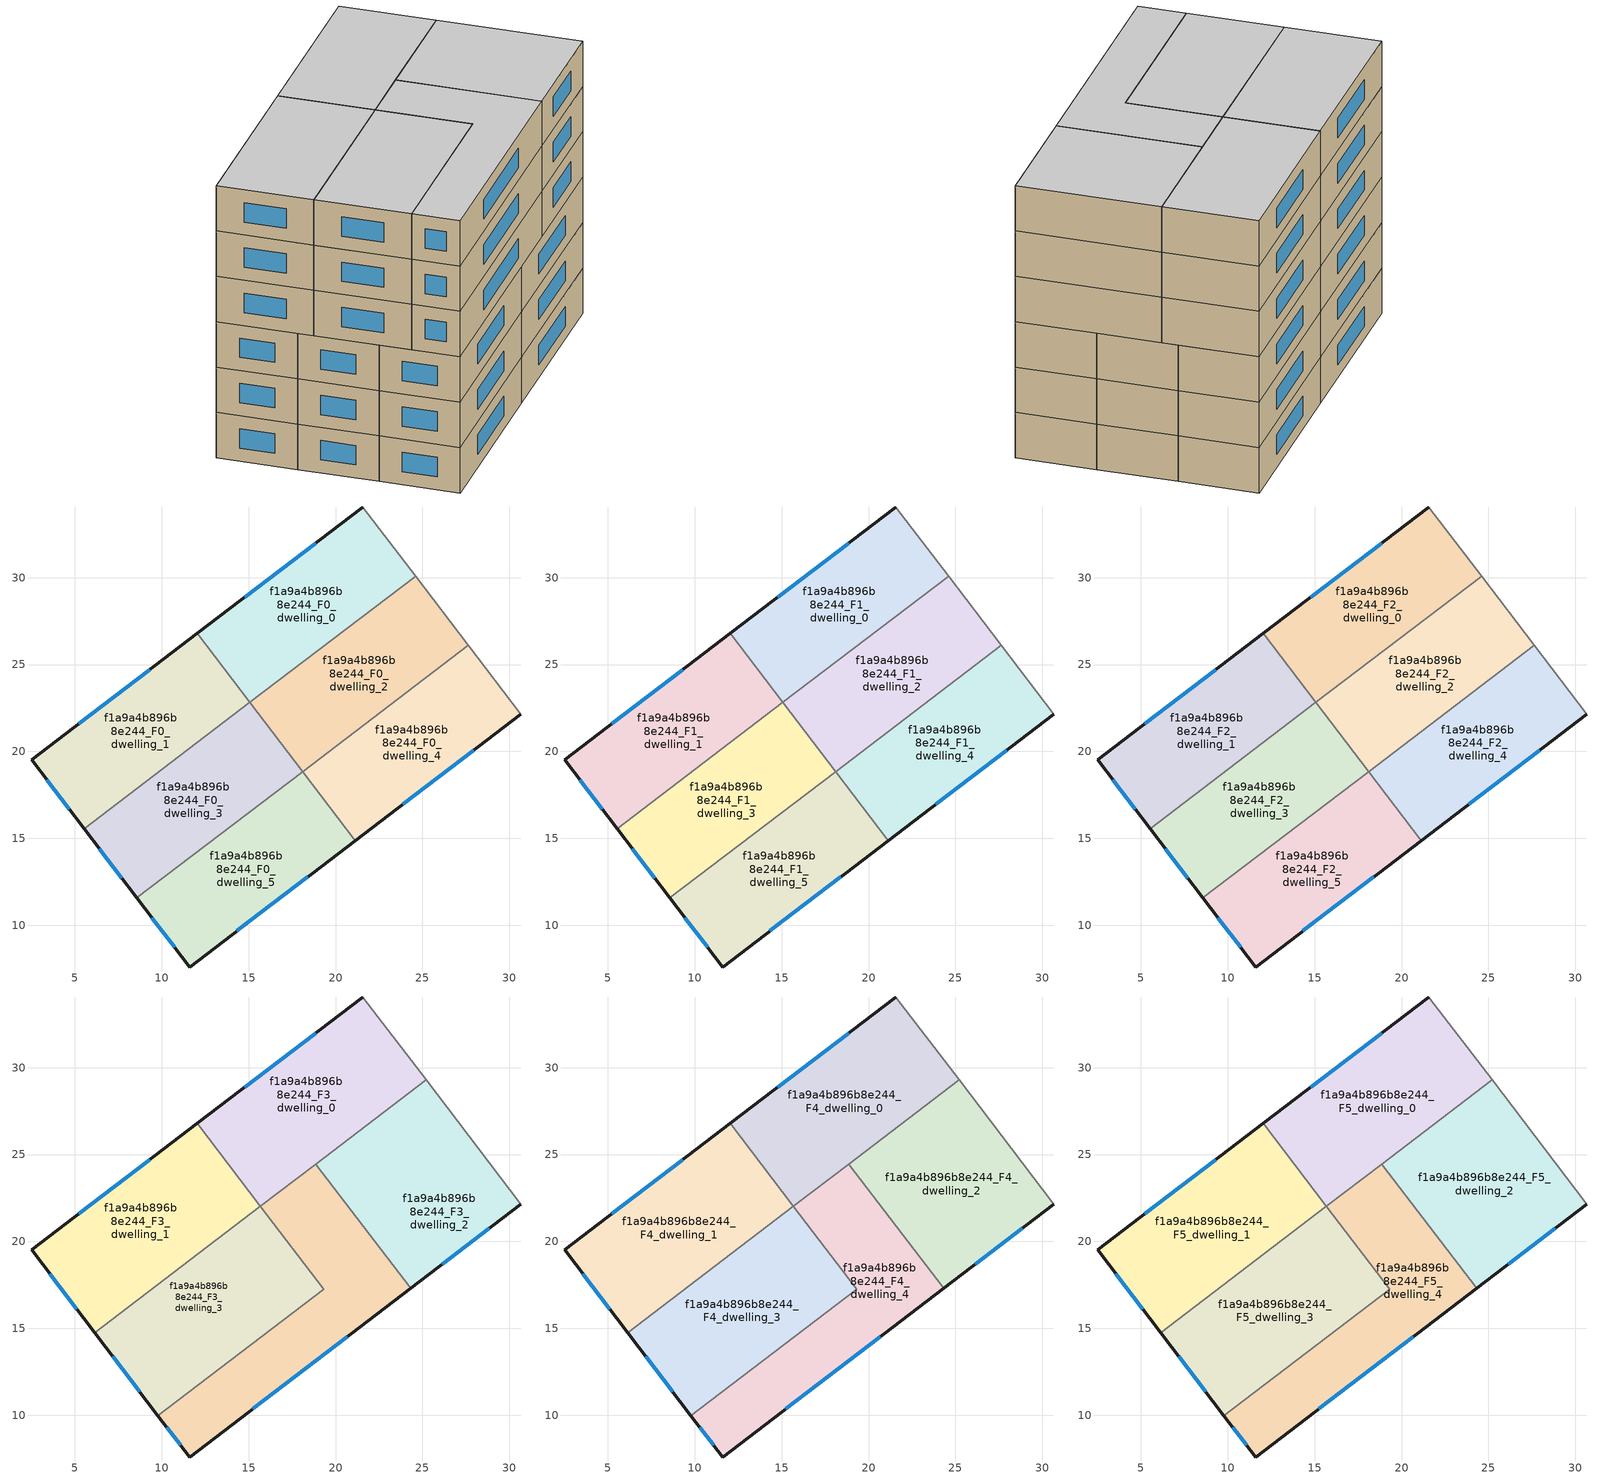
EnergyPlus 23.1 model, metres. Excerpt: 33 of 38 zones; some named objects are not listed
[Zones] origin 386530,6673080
f1a9a4b896b8e244_F0_dwelling_0
 floor ground (EU_floor_Construction): 21.58,34.07 24.61,30.1 15.07,22.82 12.04,26.79 z0
 wall outside (EU_wall_Construction): 21.58,34.07 12.04,26.79 z0:3
 wall to f1a9a4b896b8e244_F0_dwelling_2 (EU_wall_Construction): 15.07,22.82 24.61,30.1 z0:3
 wall to f1a9a4b896b8e244_F0_dwelling_1 (EU_wall_Construction): 12.04,26.79 15.07,22.82 z0:3
 wall adiabatic (EU_wall_Construction): 24.61,30.1 21.58,34.07 z0:3
 window (EU_Window_Construction): 18.85,31.99 14.76,28.87 z0.86:2.14
f1a9a4b896b8e244_F0_dwelling_1
 floor ground (EU_floor_Construction): 12.04,26.79 15.07,22.82 5.53,15.54 2.5,19.52 z0
 wall outside (EU_wall_Construction): 12.04,26.79 2.5,19.52 5.53,15.54 z0:3
 wall to f1a9a4b896b8e244_F0_dwelling_3 (EU_wall_Construction): 5.53,15.54 15.07,22.82 z0:3
 window (EU_Window_Construction): 9.31,24.71 5.23,21.6 / 3.37,18.38 4.67,16.68 z0.86:2.14
f1a9a4b896b8e244_F0_dwelling_2
 floor ground (EU_floor_Construction): 24.61,30.1 27.64,26.12 18.1,18.84 15.07,22.82 z0
 wall to f1a9a4b896b8e244_F0_dwelling_4 (EU_wall_Construction): 18.1,18.84 27.64,26.12 z0:3
 wall to f1a9a4b896b8e244_F0_dwelling_3 (EU_wall_Construction): 15.07,22.82 18.1,18.84 z0:3
 wall adiabatic (EU_wall_Construction): 27.64,26.12 24.61,30.1 z0:3
f1a9a4b896b8e244_F0_dwelling_3
 floor ground (EU_floor_Construction): 15.07,22.82 18.1,18.84 8.57,11.57 5.53,15.54 z0
 wall outside (EU_wall_Construction): 5.53,15.54 8.57,11.57 z0:3
 wall to f1a9a4b896b8e244_F0_dwelling_5 (EU_wall_Construction): 8.57,11.57 18.1,18.84 z0:3
 window (EU_Window_Construction): 6.4,14.41 7.7,12.7 z0.86:2.14
f1a9a4b896b8e244_F0_dwelling_4
 floor ground (EU_floor_Construction): 27.64,26.12 30.67,22.15 21.14,14.87 18.1,18.84 z0
 wall outside (EU_wall_Construction): 21.14,14.87 30.67,22.15 z0:3
 wall to f1a9a4b896b8e244_F0_dwelling_5 (EU_wall_Construction): 18.1,18.84 21.14,14.87 z0:3
 wall adiabatic (EU_wall_Construction): 30.67,22.15 27.64,26.12 z0:3
 window (EU_Window_Construction): 23.86,16.95 27.95,20.07 z0.86:2.14
f1a9a4b896b8e244_F0_dwelling_5
 floor ground (EU_floor_Construction): 18.1,18.84 21.14,14.87 11.6,7.59 8.57,11.57 z0
 wall outside (EU_wall_Construction): 8.57,11.57 11.6,7.59 21.14,14.87 z0:3
 window (EU_Window_Construction): 14.32,9.67 18.41,12.79 / 9.43,10.43 10.73,8.73 z0.86:2.14
f1a9a4b896b8e244_F1_dwelling_0
 floor to f1a9a4b896b8e244_F0_dwelling_0 (EU_floor_Construction): 21.58,34.07 24.61,30.1 15.07,22.82 12.04,26.79 z3
 wall outside (EU_wall_Construction): 21.58,34.07 12.04,26.79 z3:6
 wall to f1a9a4b896b8e244_F1_dwelling_2 (EU_wall_Construction): 15.07,22.82 24.61,30.1 z3:6
 wall to f1a9a4b896b8e244_F1_dwelling_1 (EU_wall_Construction): 12.04,26.79 15.07,22.82 z3:6
 wall adiabatic (EU_wall_Construction): 24.61,30.1 21.58,34.07 z3:6
 window (EU_Window_Construction): 18.85,31.99 14.76,28.87 z3.86:5.14
f1a9a4b896b8e244_F1_dwelling_1
 floor to f1a9a4b896b8e244_F0_dwelling_1 (EU_floor_Construction): 12.04,26.79 15.07,22.82 5.53,15.54 2.5,19.52 z3
 wall outside (EU_wall_Construction): 12.04,26.79 2.5,19.52 5.53,15.54 z3:6
 wall to f1a9a4b896b8e244_F1_dwelling_3 (EU_wall_Construction): 5.53,15.54 15.07,22.82 z3:6
 window (EU_Window_Construction): 9.31,24.71 5.23,21.6 / 3.37,18.38 4.67,16.68 z3.86:5.14
f1a9a4b896b8e244_F1_dwelling_2
 floor to f1a9a4b896b8e244_F0_dwelling_2 (EU_floor_Construction): 24.61,30.1 27.64,26.12 18.1,18.84 15.07,22.82 z3
 wall to f1a9a4b896b8e244_F1_dwelling_4 (EU_wall_Construction): 18.1,18.84 27.64,26.12 z3:6
 wall to f1a9a4b896b8e244_F1_dwelling_3 (EU_wall_Construction): 15.07,22.82 18.1,18.84 z3:6
 wall adiabatic (EU_wall_Construction): 27.64,26.12 24.61,30.1 z3:6
f1a9a4b896b8e244_F1_dwelling_3
 floor to f1a9a4b896b8e244_F0_dwelling_3 (EU_floor_Construction): 15.07,22.82 18.1,18.84 8.57,11.57 5.53,15.54 z3
 wall outside (EU_wall_Construction): 5.53,15.54 8.57,11.57 z3:6
 wall to f1a9a4b896b8e244_F1_dwelling_5 (EU_wall_Construction): 8.57,11.57 18.1,18.84 z3:6
 window (EU_Window_Construction): 6.4,14.41 7.7,12.7 z3.86:5.14
f1a9a4b896b8e244_F1_dwelling_4
 floor to f1a9a4b896b8e244_F0_dwelling_4 (EU_floor_Construction): 27.64,26.12 30.67,22.15 21.14,14.87 18.1,18.84 z3
 wall outside (EU_wall_Construction): 21.14,14.87 30.67,22.15 z3:6
 wall to f1a9a4b896b8e244_F1_dwelling_5 (EU_wall_Construction): 18.1,18.84 21.14,14.87 z3:6
 wall adiabatic (EU_wall_Construction): 30.67,22.15 27.64,26.12 z3:6
 window (EU_Window_Construction): 23.86,16.95 27.95,20.07 z3.86:5.14
f1a9a4b896b8e244_F1_dwelling_5
 floor to f1a9a4b896b8e244_F0_dwelling_5 (EU_floor_Construction): 18.1,18.84 21.14,14.87 11.6,7.59 8.57,11.57 z3
 wall outside (EU_wall_Construction): 8.57,11.57 11.6,7.59 21.14,14.87 z3:6
 window (EU_Window_Construction): 14.32,9.67 18.41,12.79 / 9.43,10.43 10.73,8.73 z3.86:5.14
f1a9a4b896b8e244_F2_dwelling_0
 floor to f1a9a4b896b8e244_F1_dwelling_0 (EU_floor_Construction): 21.58,34.07 24.61,30.1 15.07,22.82 12.04,26.79 z6
 wall outside (EU_wall_Construction): 21.58,34.07 12.04,26.79 z6:9
 wall to f1a9a4b896b8e244_F2_dwelling_2 (EU_wall_Construction): 15.07,22.82 24.61,30.1 z6:9
 wall to f1a9a4b896b8e244_F2_dwelling_1 (EU_wall_Construction): 12.04,26.79 15.07,22.82 z6:9
 wall adiabatic (EU_wall_Construction): 24.61,30.1 21.58,34.07 z6:9
 window (EU_Window_Construction): 18.85,31.99 14.76,28.87 z6.86:8.14
f1a9a4b896b8e244_F2_dwelling_1
 floor to f1a9a4b896b8e244_F1_dwelling_1 (EU_floor_Construction): 12.04,26.79 15.07,22.82 5.53,15.54 2.5,19.52 z6
 wall outside (EU_wall_Construction): 12.04,26.79 2.5,19.52 5.53,15.54 z6:9
 wall to f1a9a4b896b8e244_F2_dwelling_3 (EU_wall_Construction): 5.53,15.54 15.07,22.82 z6:9
 window (EU_Window_Construction): 9.31,24.71 5.23,21.6 / 3.37,18.38 4.67,16.68 z6.86:8.14
f1a9a4b896b8e244_F2_dwelling_2
 floor to f1a9a4b896b8e244_F1_dwelling_2 (EU_floor_Construction): 24.61,30.1 27.64,26.12 18.1,18.84 15.07,22.82 z6
 wall to f1a9a4b896b8e244_F2_dwelling_4 (EU_wall_Construction): 18.1,18.84 27.64,26.12 z6:9
 wall to f1a9a4b896b8e244_F2_dwelling_3 (EU_wall_Construction): 15.07,22.82 18.1,18.84 z6:9
 wall adiabatic (EU_wall_Construction): 27.64,26.12 24.61,30.1 z6:9
f1a9a4b896b8e244_F2_dwelling_3
 floor to f1a9a4b896b8e244_F1_dwelling_3 (EU_floor_Construction): 15.07,22.82 18.1,18.84 8.57,11.57 5.53,15.54 z6
 wall outside (EU_wall_Construction): 5.53,15.54 8.57,11.57 z6:9
 wall to f1a9a4b896b8e244_F2_dwelling_5 (EU_wall_Construction): 8.57,11.57 18.1,18.84 z6:9
 window (EU_Window_Construction): 6.4,14.41 7.7,12.7 z6.86:8.14
f1a9a4b896b8e244_F2_dwelling_4
 floor to f1a9a4b896b8e244_F1_dwelling_4 (EU_floor_Construction): 27.64,26.12 30.67,22.15 21.14,14.87 18.1,18.84 z6
 wall outside (EU_wall_Construction): 21.14,14.87 30.67,22.15 z6:9
 wall to f1a9a4b896b8e244_F2_dwelling_5 (EU_wall_Construction): 18.1,18.84 21.14,14.87 z6:9
 wall adiabatic (EU_wall_Construction): 30.67,22.15 27.64,26.12 z6:9
 window (EU_Window_Construction): 23.86,16.95 27.95,20.07 z6.86:8.14
f1a9a4b896b8e244_F2_dwelling_5
 floor to f1a9a4b896b8e244_F1_dwelling_5 (EU_floor_Construction): 18.1,18.84 21.14,14.87 11.6,7.59 8.57,11.57 z6
 wall outside (EU_wall_Construction): 8.57,11.57 11.6,7.59 21.14,14.87 z6:9
 window (EU_Window_Construction): 14.32,9.67 18.41,12.79 / 9.43,10.43 10.73,8.73 z6.86:8.14
f1a9a4b896b8e244_F3_dwelling_0
 floor to f1a9a4b896b8e244_F2_dwelling_0 (EU_floor_Construction): 21.58,34.07 24.61,30.1 15.07,22.82 12.04,26.79 z9
 floor to f1a9a4b896b8e244_F2_dwelling_2 (EU_floor_Construction): 24.61,30.1 25.22,29.3 15.68,22.02 15.07,22.82 z9
 wall outside (EU_wall_Construction): 21.58,34.07 12.04,26.79 z9:12
 wall to f1a9a4b896b8e244_F3_dwelling_1 (EU_wall_Construction): 12.04,26.79 15.68,22.02 z9:12
 wall adiabatic (EU_wall_Construction): 25.22,29.3 21.58,34.07 z9:12
 wall to f1a9a4b896b8e244_F3_dwelling_2 (EU_wall_Construction): 18.86,24.45 25.22,29.3 z9:12
 wall to f1a9a4b896b8e244_F3_dwelling_4 (EU_wall_Construction): 15.68,22.02 18.86,24.45 z9:12
 window (EU_Window_Construction): 18.85,31.99 14.76,28.87 z9.86:11.14
f1a9a4b896b8e244_F3_dwelling_1
 floor to f1a9a4b896b8e244_F2_dwelling_1 (EU_floor_Construction): 12.04,26.79 15.07,22.82 5.53,15.54 2.5,19.52 z9
 floor to f1a9a4b896b8e244_F2_dwelling_3 (EU_floor_Construction): 15.07,22.82 15.68,22.02 6.14,14.75 5.53,15.54 z9
 wall outside (EU_wall_Construction): 12.04,26.79 2.5,19.52 6.14,14.75 z9:12
 wall to f1a9a4b896b8e244_F3_dwelling_3 (EU_wall_Construction): 6.14,14.75 15.68,22.02 z9:12
 window (EU_Window_Construction): 9.31,24.71 5.23,21.6 / 3.54,18.15 5.1,16.11 z9.86:11.14
f1a9a4b896b8e244_F3_dwelling_2
 floor to f1a9a4b896b8e244_F2_dwelling_2 (EU_floor_Construction): 25.22,29.3 27.64,26.12 21.28,21.27 18.86,24.45 z9
 floor to f1a9a4b896b8e244_F2_dwelling_4 (EU_floor_Construction): 27.64,26.12 30.67,22.15 24.31,17.3 21.28,21.27 z9
 wall outside (EU_wall_Construction): 24.31,17.3 30.67,22.15 z9:12
 wall to f1a9a4b896b8e244_F3_dwelling_4 (EU_wall_Construction): 18.86,24.45 24.31,17.3 z9:12
 wall adiabatic (EU_wall_Construction): 30.67,22.15 25.22,29.3 z9:12
 window (EU_Window_Construction): 26.13,18.68 28.86,20.76 z9.86:11.14
f1a9a4b896b8e244_F3_dwelling_3
 floor to f1a9a4b896b8e244_F2_dwelling_3 (EU_floor_Construction): 15.68,22.02 18.1,18.84 8.57,11.57 6.14,14.75 z9
 floor to f1a9a4b896b8e244_F2_dwelling_5 (EU_floor_Construction): 18.1,18.84 19.32,17.25 9.78,9.98 8.57,11.57 z9
 wall outside (EU_wall_Construction): 6.14,14.75 9.78,9.98 z9:12
 wall to f1a9a4b896b8e244_F3_dwelling_4 (EU_wall_Construction): 9.78,9.98 19.32,17.25 15.68,22.02 z9:12
 window (EU_Window_Construction): 7.18,13.38 8.74,11.34 z9.86:11.14
f1a9a4b896b8e244_F3_dwelling_4
 floor to f1a9a4b896b8e244_F2_dwelling_4 (EU_floor_Construction): 21.28,21.27 24.31,17.3 21.13,14.87 18.1,18.84 z9
 floor to f1a9a4b896b8e244_F2_dwelling_5 (EU_floor_Construction): 19.32,17.25 21.13,14.87 11.6,7.59 9.78,9.98 z9
 floor to f1a9a4b896b8e244_F2_dwelling_2 (EU_floor_Construction): 18.86,24.45 21.28,21.27 18.1,18.84 15.68,22.02 z9
 wall outside (EU_wall_Construction): 9.78,9.98 11.6,7.59 24.31,17.3 z9:12
 window (EU_Window_Construction): 15.23,10.37 20.68,14.52 / 10.3,9.3 11.08,8.28 z9.86:11.14
f1a9a4b896b8e244_F4_dwelling_0
 floor to f1a9a4b896b8e244_F3_dwelling_0 (EU_floor_Construction): 21.58,34.07 25.22,29.3 15.68,22.02 12.04,26.79 z12
 wall outside (EU_wall_Construction): 21.58,34.07 12.04,26.79 z12:15
 wall to f1a9a4b896b8e244_F4_dwelling_1 (EU_wall_Construction): 12.04,26.79 15.68,22.02 z12:15
 wall adiabatic (EU_wall_Construction): 25.22,29.3 21.58,34.07 z12:15
 wall to f1a9a4b896b8e244_F4_dwelling_2 (EU_wall_Construction): 18.86,24.45 25.22,29.3 z12:15
 wall to f1a9a4b896b8e244_F4_dwelling_4 (EU_wall_Construction): 15.68,22.02 18.86,24.45 z12:15
 window (EU_Window_Construction): 18.85,31.99 14.76,28.87 z12.86:14.14
f1a9a4b896b8e244_F4_dwelling_1
 floor to f1a9a4b896b8e244_F3_dwelling_1 (EU_floor_Construction): 12.04,26.79 15.68,22.02 6.14,14.75 2.5,19.52 z12
 wall outside (EU_wall_Construction): 12.04,26.79 2.5,19.52 6.14,14.75 z12:15
 wall to f1a9a4b896b8e244_F4_dwelling_3 (EU_wall_Construction): 6.14,14.75 15.68,22.02 z12:15
 window (EU_Window_Construction): 9.31,24.71 5.23,21.6 / 3.54,18.15 5.1,16.11 z12.86:14.14
f1a9a4b896b8e244_F4_dwelling_2
 floor to f1a9a4b896b8e244_F3_dwelling_2 (EU_floor_Construction): 25.22,29.3 30.67,22.15 24.31,17.3 18.86,24.45 z12
 wall outside (EU_wall_Construction): 24.31,17.3 30.67,22.15 z12:15
 wall to f1a9a4b896b8e244_F4_dwelling_4 (EU_wall_Construction): 18.86,24.45 24.31,17.3 z12:15
 wall adiabatic (EU_wall_Construction): 30.67,22.15 25.22,29.3 z12:15
 window (EU_Window_Construction): 26.13,18.68 28.86,20.76 z12.86:14.14
f1a9a4b896b8e244_F4_dwelling_3
 floor to f1a9a4b896b8e244_F3_dwelling_3 (EU_floor_Construction): 15.68,22.02 19.32,17.25 9.78,9.98 6.14,14.75 z12
 wall outside (EU_wall_Construction): 6.14,14.75 9.78,9.98 z12:15
 wall to f1a9a4b896b8e244_F4_dwelling_4 (EU_wall_Construction): 9.78,9.98 19.32,17.25 15.68,22.02 z12:15
 window (EU_Window_Construction): 7.18,13.38 8.74,11.34 z12.86:14.14
f1a9a4b896b8e244_F4_dwelling_4
 floor to f1a9a4b896b8e244_F3_dwelling_4 (EU_floor_Construction): 18.86,24.45 24.31,17.3 11.6,7.59 9.78,9.98 19.32,17.25 15.68,22.02 z12
 wall outside (EU_wall_Construction): 9.78,9.98 11.6,7.59 24.31,17.3 z12:15
 window (EU_Window_Construction): 15.23,10.37 20.68,14.52 / 10.3,9.3 11.08,8.28 z12.86:14.14
f1a9a4b896b8e244_F5_dwelling_0
 floor to f1a9a4b896b8e244_F4_dwelling_0 (EU_floor_Construction): 21.58,34.07 25.22,29.3 15.68,22.02 12.04,26.79 z15
 wall outside (EU_wall_Construction): 21.58,34.07 12.04,26.79 z15:18
 wall to f1a9a4b896b8e244_F5_dwelling_1 (EU_wall_Construction): 12.04,26.79 15.68,22.02 z15:18
 wall adiabatic (EU_wall_Construction): 25.22,29.3 21.58,34.07 z15:18
 wall to f1a9a4b896b8e244_F5_dwelling_2 (EU_wall_Construction): 18.86,24.45 25.22,29.3 z15:18
 wall to f1a9a4b896b8e244_F5_dwelling_4 (EU_wall_Construction): 15.68,22.02 18.86,24.45 z15:18
 window (EU_Window_Construction): 18.85,31.99 14.76,28.87 z15.86:17.14
 ceiling to f1a9a4b896b8e244_F6_dwelling_0 (EU_floor_Construction): 25.22,29.3 21.58,34.07 12.04,26.79 15.68,22.02 z18
f1a9a4b896b8e244_F5_dwelling_1
 floor to f1a9a4b896b8e244_F4_dwelling_1 (EU_floor_Construction): 12.04,26.79 15.68,22.02 6.14,14.75 2.5,19.52 z15
 wall outside (EU_wall_Construction): 12.04,26.79 2.5,19.52 6.14,14.75 z15:18
 wall to f1a9a4b896b8e244_F5_dwelling_3 (EU_wall_Construction): 6.14,14.75 15.68,22.02 z15:18
 window (EU_Window_Construction): 9.31,24.71 5.23,21.6 / 3.54,18.15 5.1,16.11 z15.86:17.14
 ceiling to f1a9a4b896b8e244_F6_dwelling_1 (EU_floor_Construction): 15.68,22.02 12.04,26.79 2.5,19.52 6.14,14.75 z18
f1a9a4b896b8e244_F5_dwelling_2
 floor to f1a9a4b896b8e244_F4_dwelling_2 (EU_floor_Construction): 25.22,29.3 30.67,22.15 24.31,17.3 18.86,24.45 z15
 wall outside (EU_wall_Construction): 24.31,17.3 30.67,22.15 z15:18
 wall to f1a9a4b896b8e244_F5_dwelling_4 (EU_wall_Construction): 18.86,24.45 24.31,17.3 z15:18
 wall adiabatic (EU_wall_Construction): 30.67,22.15 25.22,29.3 z15:18
 window (EU_Window_Construction): 26.13,18.68 28.86,20.76 z15.86:17.14
 ceiling to f1a9a4b896b8e244_F6_dwelling_2 (EU_floor_Construction): 30.67,22.15 25.22,29.3 18.86,24.45 24.31,17.3 z18
f1a9a4b896b8e244_F5_dwelling_3
 floor to f1a9a4b896b8e244_F4_dwelling_3 (EU_floor_Construction): 15.68,22.02 19.32,17.25 9.78,9.98 6.14,14.75 z15
 wall outside (EU_wall_Construction): 6.14,14.75 9.78,9.98 z15:18
 wall to f1a9a4b896b8e244_F5_dwelling_4 (EU_wall_Construction): 9.78,9.98 19.32,17.25 15.68,22.02 z15:18
 window (EU_Window_Construction): 7.18,13.38 8.74,11.34 z15.86:17.14
 ceiling to f1a9a4b896b8e244_F6_dwelling_3 (EU_floor_Construction): 19.32,17.25 15.68,22.02 6.14,14.75 9.78,9.98 z18
f1a9a4b896b8e244_F5_dwelling_4
 floor to f1a9a4b896b8e244_F4_dwelling_4 (EU_floor_Construction): 18.86,24.45 24.31,17.3 11.6,7.59 9.78,9.98 19.32,17.25 15.68,22.02 z15
 wall outside (EU_wall_Construction): 9.78,9.98 11.6,7.59 24.31,17.3 z15:18
 window (EU_Window_Construction): 15.23,10.37 20.68,14.52 / 10.3,9.3 11.08,8.28 z15.86:17.14
 ceiling to f1a9a4b896b8e244_F6_dwelling_4 (EU_floor_Construction): 24.31,17.3 18.86,24.45 15.68,22.02 19.32,17.25 9.78,9.98 11.6,7.59 z18
[Building]
EU S2 Campaign: North Axis=0; Terrain=City; Solar Distribution=FullExterior
[Site:Location]
Helsinki-Vantaa.AP: Latitude=60.317; Longitude=24.963; Time Zone=2; Elevation=54.6
[SizingPeriod:WeatherFileDays]
AnnualSizingPeriod: Begin Month=1; Begin Day of Month=1; End Month=12; End Day of Month=31; Day of Week for Start Day=Monday; Use Weather File Daylight Saving Period=No; Use Weather File Rain and Snow Indicators=No
[MATERIAL]
EU_InternalMass_Material: Roughness=MediumRough; Thickness=0.1; Conductivity=1; Density=1800; Specific Heat=900; Thermal Absorptance=0.9; Solar Absorptance=0.7; Visible Absorptance=0.7
[MATERIAL:NOMASS] Roughness=MediumRough; Thermal Absorptance=0.9; Solar Absorptance=0.7; Visible Absorptance=0.7
Name | Thermal Resistance
EU_wall_NoMass | 1.10183
EU_floor_NoMass | 1.70606
[WINDOWMATERIAL:SIMPLEGLAZINGSYSTEM]
EU_Window_SimpleGlazing: UFactor=3.11035; Solar Heat Gain Coefficient=0.8; Visible Transmittance=0.8
[CONSTRUCTION]
EU_wall_Construction: EU_wall_NoMass
EU_floor_Construction: EU_floor_NoMass
EU_Window_Construction: EU_Window_SimpleGlazing
EU_InternalMass_Construction: EU_InternalMass_Material
[ZONE] Type=1; Multiplier=1; Ceiling Height=autocalculate; Floor Area=autocalculate; Part of Total Floor Area=Yes
Name | Volume
f1a9a4b896b8e244_F0_dwelling_0; f1a9a4b896b8e244_F1_dwelling_0; f1a9a4b896b8e244_F2_dwelling_0; f1a9a4b896b8e244_F0_dwelling_4; f1a9a4b896b8e244_F1_dwelling_4; f1a9a4b896b8e244_F2_dwelling_4; f1a9a4b896b8e244_F0_dwelling_5; f1a9a4b896b8e244_F1_dwelling_5; f1a9a4b896b8e244_F2_dwelling_5 | 179.903
f1a9a4b896b8e244_F3_dwelling_0; f1a9a4b896b8e244_F4_dwelling_0; f1a9a4b896b8e244_F5_dwelling_0; f1a9a4b896b8e244_F3_dwelling_1; f1a9a4b896b8e244_F4_dwelling_1; f1a9a4b896b8e244_F5_dwelling_1 | 215.882
f1a9a4b896b8e244_F0_dwelling_1; f1a9a4b896b8e244_F1_dwelling_1; f1a9a4b896b8e244_F2_dwelling_1; f1a9a4b896b8e244_F0_dwelling_2; f1a9a4b896b8e244_F1_dwelling_2; f1a9a4b896b8e244_F2_dwelling_2; f1a9a4b896b8e244_F0_dwelling_3; f1a9a4b896b8e244_F1_dwelling_3; f1a9a4b896b8e244_F2_dwelling_3 | 179.904
f1a9a4b896b8e244_F3_dwelling_2; f1a9a4b896b8e244_F4_dwelling_2; f1a9a4b896b8e244_F5_dwelling_2 | 215.869
f1a9a4b896b8e244_F3_dwelling_3; f1a9a4b896b8e244_F4_dwelling_3; f1a9a4b896b8e244_F5_dwelling_3 | 215.904
f1a9a4b896b8e244_F3_dwelling_4; f1a9a4b896b8e244_F4_dwelling_4; f1a9a4b896b8e244_F5_dwelling_4 | 215.867
[INTERNALMASS] Construction=EU_InternalMass_Construction
Name | Zone or ZoneList | Surface Area
f1a9a4b896b8e244_F0_dwelling_0_EU_InternalMass | f1a9a4b896b8e244_F0_dwelling_0 | 59.9679
f1a9a4b896b8e244_F0_dwelling_1_EU_InternalMass | f1a9a4b896b8e244_F0_dwelling_1 | 59.9679
f1a9a4b896b8e244_F0_dwelling_2_EU_InternalMass | f1a9a4b896b8e244_F0_dwelling_2 | 59.9679
f1a9a4b896b8e244_F0_dwelling_3_EU_InternalMass | f1a9a4b896b8e244_F0_dwelling_3 | 59.9679
f1a9a4b896b8e244_F0_dwelling_4_EU_InternalMass | f1a9a4b896b8e244_F0_dwelling_4 | 59.9679
f1a9a4b896b8e244_F0_dwelling_5_EU_InternalMass | f1a9a4b896b8e244_F0_dwelling_5 | 59.9679
f1a9a4b896b8e244_F1_dwelling_0_EU_InternalMass | f1a9a4b896b8e244_F1_dwelling_0 | 59.9679
f1a9a4b896b8e244_F1_dwelling_1_EU_InternalMass | f1a9a4b896b8e244_F1_dwelling_1 | 59.9679
f1a9a4b896b8e244_F1_dwelling_2_EU_InternalMass | f1a9a4b896b8e244_F1_dwelling_2 | 59.9679
f1a9a4b896b8e244_F1_dwelling_3_EU_InternalMass | f1a9a4b896b8e244_F1_dwelling_3 | 59.9679
f1a9a4b896b8e244_F1_dwelling_4_EU_InternalMass | f1a9a4b896b8e244_F1_dwelling_4 | 59.9679
f1a9a4b896b8e244_F1_dwelling_5_EU_InternalMass | f1a9a4b896b8e244_F1_dwelling_5 | 59.9679
f1a9a4b896b8e244_F2_dwelling_0_EU_InternalMass | f1a9a4b896b8e244_F2_dwelling_0 | 59.9679
f1a9a4b896b8e244_F2_dwelling_1_EU_InternalMass | f1a9a4b896b8e244_F2_dwelling_1 | 59.9679
f1a9a4b896b8e244_F2_dwelling_2_EU_InternalMass | f1a9a4b896b8e244_F2_dwelling_2 | 59.9679
f1a9a4b896b8e244_F2_dwelling_3_EU_InternalMass | f1a9a4b896b8e244_F2_dwelling_3 | 59.9679
f1a9a4b896b8e244_F2_dwelling_4_EU_InternalMass | f1a9a4b896b8e244_F2_dwelling_4 | 59.9679
f1a9a4b896b8e244_F2_dwelling_5_EU_InternalMass | f1a9a4b896b8e244_F2_dwelling_5 | 59.9679
f1a9a4b896b8e244_F3_dwelling_0_EU_InternalMass | f1a9a4b896b8e244_F3_dwelling_0 | 71.9614
f1a9a4b896b8e244_F3_dwelling_1_EU_InternalMass | f1a9a4b896b8e244_F3_dwelling_1 | 71.9595
f1a9a4b896b8e244_F3_dwelling_2_EU_InternalMass | f1a9a4b896b8e244_F3_dwelling_2 | 71.9591
f1a9a4b896b8e244_F3_dwelling_3_EU_InternalMass | f1a9a4b896b8e244_F3_dwelling_3 | 71.9656
f1a9a4b896b8e244_F3_dwelling_4_EU_InternalMass | f1a9a4b896b8e244_F3_dwelling_4 | 71.9552
f1a9a4b896b8e244_F4_dwelling_0_EU_InternalMass | f1a9a4b896b8e244_F4_dwelling_0 | 71.9614
f1a9a4b896b8e244_F4_dwelling_1_EU_InternalMass | f1a9a4b896b8e244_F4_dwelling_1 | 71.9595
f1a9a4b896b8e244_F4_dwelling_2_EU_InternalMass | f1a9a4b896b8e244_F4_dwelling_2 | 71.9591
f1a9a4b896b8e244_F4_dwelling_3_EU_InternalMass | f1a9a4b896b8e244_F4_dwelling_3 | 71.9656
f1a9a4b896b8e244_F4_dwelling_4_EU_InternalMass | f1a9a4b896b8e244_F4_dwelling_4 | 71.9552
f1a9a4b896b8e244_F5_dwelling_0_EU_InternalMass | f1a9a4b896b8e244_F5_dwelling_0 | 71.9614
f1a9a4b896b8e244_F5_dwelling_1_EU_InternalMass | f1a9a4b896b8e244_F5_dwelling_1 | 71.9595
f1a9a4b896b8e244_F5_dwelling_2_EU_InternalMass | f1a9a4b896b8e244_F5_dwelling_2 | 71.9591
f1a9a4b896b8e244_F5_dwelling_3_EU_InternalMass | f1a9a4b896b8e244_F5_dwelling_3 | 71.9656
f1a9a4b896b8e244_F5_dwelling_4_EU_InternalMass | f1a9a4b896b8e244_F5_dwelling_4 | 71.9552
[OTHEREQUIPMENT] Fuel Type=Electricity; Design Level Calculation Method=Watts/Area; Power per Zone Floor Area=1; Fraction Latent=0; Fraction Radiant=0; Fraction Lost=0; Carbon Dioxide Generation Rate=0; EndUse Subcategory=EU_Step8_InternalGains
Name | Zone or ZoneList or Space or SpaceList | Schedule
EU_Step8_InternalGain_f1a9a4b896b8e244_F0_dwelling_0_f000 | f1a9a4b896b8e244_F0_dwelling_0 | EU_Step8_GainSchedule_f1a9a4b896b8e244_F0_dwelling_0_f000
EU_Step8_InternalGain_f1a9a4b896b8e244_F0_dwelling_1_f000 | f1a9a4b896b8e244_F0_dwelling_1 | EU_Step8_GainSchedule_f1a9a4b896b8e244_F0_dwelling_1_f000
EU_Step8_InternalGain_f1a9a4b896b8e244_F0_dwelling_2_f000 | f1a9a4b896b8e244_F0_dwelling_2 | EU_Step8_GainSchedule_f1a9a4b896b8e244_F0_dwelling_2_f000
EU_Step8_InternalGain_f1a9a4b896b8e244_F0_dwelling_3_f000 | f1a9a4b896b8e244_F0_dwelling_3 | EU_Step8_GainSchedule_f1a9a4b896b8e244_F0_dwelling_3_f000
EU_Step8_InternalGain_f1a9a4b896b8e244_F0_dwelling_4_f000 | f1a9a4b896b8e244_F0_dwelling_4 | EU_Step8_GainSchedule_f1a9a4b896b8e244_F0_dwelling_4_f000
EU_Step8_InternalGain_f1a9a4b896b8e244_F0_dwelling_5_f000 | f1a9a4b896b8e244_F0_dwelling_5 | EU_Step8_GainSchedule_f1a9a4b896b8e244_F0_dwelling_5_f000
EU_Step8_InternalGain_f1a9a4b896b8e244_F1_dwelling_0_f000 | f1a9a4b896b8e244_F1_dwelling_0 | EU_Step8_GainSchedule_f1a9a4b896b8e244_F1_dwelling_0_f000
EU_Step8_InternalGain_f1a9a4b896b8e244_F1_dwelling_1_f000 | f1a9a4b896b8e244_F1_dwelling_1 | EU_Step8_GainSchedule_f1a9a4b896b8e244_F1_dwelling_1_f000
EU_Step8_InternalGain_f1a9a4b896b8e244_F1_dwelling_2_f000 | f1a9a4b896b8e244_F1_dwelling_2 | EU_Step8_GainSchedule_f1a9a4b896b8e244_F1_dwelling_2_f000
EU_Step8_InternalGain_f1a9a4b896b8e244_F1_dwelling_3_f000 | f1a9a4b896b8e244_F1_dwelling_3 | EU_Step8_GainSchedule_f1a9a4b896b8e244_F1_dwelling_3_f000
EU_Step8_InternalGain_f1a9a4b896b8e244_F1_dwelling_4_f000 | f1a9a4b896b8e244_F1_dwelling_4 | EU_Step8_GainSchedule_f1a9a4b896b8e244_F1_dwelling_4_f000
EU_Step8_InternalGain_f1a9a4b896b8e244_F1_dwelling_5_f000 | f1a9a4b896b8e244_F1_dwelling_5 | EU_Step8_GainSchedule_f1a9a4b896b8e244_F1_dwelling_5_f000
EU_Step8_InternalGain_f1a9a4b896b8e244_F2_dwelling_0_f000 | f1a9a4b896b8e244_F2_dwelling_0 | EU_Step8_GainSchedule_f1a9a4b896b8e244_F2_dwelling_0_f000
EU_Step8_InternalGain_f1a9a4b896b8e244_F2_dwelling_1_f000 | f1a9a4b896b8e244_F2_dwelling_1 | EU_Step8_GainSchedule_f1a9a4b896b8e244_F2_dwelling_1_f000
EU_Step8_InternalGain_f1a9a4b896b8e244_F2_dwelling_2_f000 | f1a9a4b896b8e244_F2_dwelling_2 | EU_Step8_GainSchedule_f1a9a4b896b8e244_F2_dwelling_2_f000
EU_Step8_InternalGain_f1a9a4b896b8e244_F2_dwelling_3_f000 | f1a9a4b896b8e244_F2_dwelling_3 | EU_Step8_GainSchedule_f1a9a4b896b8e244_F2_dwelling_3_f000
EU_Step8_InternalGain_f1a9a4b896b8e244_F2_dwelling_4_f000 | f1a9a4b896b8e244_F2_dwelling_4 | EU_Step8_GainSchedule_f1a9a4b896b8e244_F2_dwelling_4_f000
EU_Step8_InternalGain_f1a9a4b896b8e244_F2_dwelling_5_f000 | f1a9a4b896b8e244_F2_dwelling_5 | EU_Step8_GainSchedule_f1a9a4b896b8e244_F2_dwelling_5_f000
EU_Step8_InternalGain_f1a9a4b896b8e244_F3_dwelling_0_f000 | f1a9a4b896b8e244_F3_dwelling_0 | EU_Step8_GainSchedule_f1a9a4b896b8e244_F3_dwelling_0_f000
EU_Step8_InternalGain_f1a9a4b896b8e244_F3_dwelling_1_f000 | f1a9a4b896b8e244_F3_dwelling_1 | EU_Step8_GainSchedule_f1a9a4b896b8e244_F3_dwelling_1_f000
EU_Step8_InternalGain_f1a9a4b896b8e244_F3_dwelling_2_f000 | f1a9a4b896b8e244_F3_dwelling_2 | EU_Step8_GainSchedule_f1a9a4b896b8e244_F3_dwelling_2_f000
EU_Step8_InternalGain_f1a9a4b896b8e244_F3_dwelling_3_f000 | f1a9a4b896b8e244_F3_dwelling_3 | EU_Step8_GainSchedule_f1a9a4b896b8e244_F3_dwelling_3_f000
EU_Step8_InternalGain_f1a9a4b896b8e244_F3_dwelling_4_f000 | f1a9a4b896b8e244_F3_dwelling_4 | EU_Step8_GainSchedule_f1a9a4b896b8e244_F3_dwelling_4_f000
EU_Step8_InternalGain_f1a9a4b896b8e244_F4_dwelling_0_f000 | f1a9a4b896b8e244_F4_dwelling_0 | EU_Step8_GainSchedule_f1a9a4b896b8e244_F4_dwelling_0_f000
EU_Step8_InternalGain_f1a9a4b896b8e244_F4_dwelling_1_f000 | f1a9a4b896b8e244_F4_dwelling_1 | EU_Step8_GainSchedule_f1a9a4b896b8e244_F4_dwelling_1_f000
EU_Step8_InternalGain_f1a9a4b896b8e244_F4_dwelling_2_f000 | f1a9a4b896b8e244_F4_dwelling_2 | EU_Step8_GainSchedule_f1a9a4b896b8e244_F4_dwelling_2_f000
EU_Step8_InternalGain_f1a9a4b896b8e244_F4_dwelling_3_f000 | f1a9a4b896b8e244_F4_dwelling_3 | EU_Step8_GainSchedule_f1a9a4b896b8e244_F4_dwelling_3_f000
EU_Step8_InternalGain_f1a9a4b896b8e244_F4_dwelling_4_f000 | f1a9a4b896b8e244_F4_dwelling_4 | EU_Step8_GainSchedule_f1a9a4b896b8e244_F4_dwelling_4_f000
EU_Step8_InternalGain_f1a9a4b896b8e244_F5_dwelling_0_f000 | f1a9a4b896b8e244_F5_dwelling_0 | EU_Step8_GainSchedule_f1a9a4b896b8e244_F5_dwelling_0_f000
EU_Step8_InternalGain_f1a9a4b896b8e244_F5_dwelling_1_f000 | f1a9a4b896b8e244_F5_dwelling_1 | EU_Step8_GainSchedule_f1a9a4b896b8e244_F5_dwelling_1_f000
EU_Step8_InternalGain_f1a9a4b896b8e244_F5_dwelling_2_f000 | f1a9a4b896b8e244_F5_dwelling_2 | EU_Step8_GainSchedule_f1a9a4b896b8e244_F5_dwelling_2_f000
EU_Step8_InternalGain_f1a9a4b896b8e244_F5_dwelling_3_f000 | f1a9a4b896b8e244_F5_dwelling_3 | EU_Step8_GainSchedule_f1a9a4b896b8e244_F5_dwelling_3_f000
EU_Step8_InternalGain_f1a9a4b896b8e244_F5_dwelling_4_f000 | f1a9a4b896b8e244_F5_dwelling_4 | EU_Step8_GainSchedule_f1a9a4b896b8e244_F5_dwelling_4_f000
[ZONEVENTILATION:DESIGNFLOWRATE] Schedule=EU_AlwaysOn; Design Flow Rate Calculation Method=AirChanges/Hour; Air Changes per Hour=0.756316; Ventilation Type=Natural; Fan Pressure Rise=0; Fan Total Efficiency=1; Constant Term Coefficient=1; Temperature Term Coefficient=0; Velocity Term Coefficient=0; Velocity Squared Term Coefficient=0; Minimum Indoor Temperature=-100; Maximum Indoor Temperature=100; Delta Temperature=-100; Minimum Outdoor Temperature=-100; Maximum Outdoor Temperature=100; Maximum Wind Speed=40
Name | Zone or ZoneList or Space or SpaceList
EU_ConstantAir_f1a9a4b896b8e244_F0_dwelling_0 | f1a9a4b896b8e244_F0_dwelling_0
EU_ConstantAir_f1a9a4b896b8e244_F0_dwelling_1 | f1a9a4b896b8e244_F0_dwelling_1
EU_ConstantAir_f1a9a4b896b8e244_F0_dwelling_2 | f1a9a4b896b8e244_F0_dwelling_2
EU_ConstantAir_f1a9a4b896b8e244_F0_dwelling_3 | f1a9a4b896b8e244_F0_dwelling_3
EU_ConstantAir_f1a9a4b896b8e244_F0_dwelling_4 | f1a9a4b896b8e244_F0_dwelling_4
EU_ConstantAir_f1a9a4b896b8e244_F0_dwelling_5 | f1a9a4b896b8e244_F0_dwelling_5
EU_ConstantAir_f1a9a4b896b8e244_F1_dwelling_0 | f1a9a4b896b8e244_F1_dwelling_0
EU_ConstantAir_f1a9a4b896b8e244_F1_dwelling_1 | f1a9a4b896b8e244_F1_dwelling_1
EU_ConstantAir_f1a9a4b896b8e244_F1_dwelling_2 | f1a9a4b896b8e244_F1_dwelling_2
EU_ConstantAir_f1a9a4b896b8e244_F1_dwelling_3 | f1a9a4b896b8e244_F1_dwelling_3
EU_ConstantAir_f1a9a4b896b8e244_F1_dwelling_4 | f1a9a4b896b8e244_F1_dwelling_4
EU_ConstantAir_f1a9a4b896b8e244_F1_dwelling_5 | f1a9a4b896b8e244_F1_dwelling_5
EU_ConstantAir_f1a9a4b896b8e244_F2_dwelling_0 | f1a9a4b896b8e244_F2_dwelling_0
EU_ConstantAir_f1a9a4b896b8e244_F2_dwelling_1 | f1a9a4b896b8e244_F2_dwelling_1
EU_ConstantAir_f1a9a4b896b8e244_F2_dwelling_2 | f1a9a4b896b8e244_F2_dwelling_2
EU_ConstantAir_f1a9a4b896b8e244_F2_dwelling_3 | f1a9a4b896b8e244_F2_dwelling_3
EU_ConstantAir_f1a9a4b896b8e244_F2_dwelling_4 | f1a9a4b896b8e244_F2_dwelling_4
EU_ConstantAir_f1a9a4b896b8e244_F2_dwelling_5 | f1a9a4b896b8e244_F2_dwelling_5
EU_ConstantAir_f1a9a4b896b8e244_F3_dwelling_0 | f1a9a4b896b8e244_F3_dwelling_0
EU_ConstantAir_f1a9a4b896b8e244_F3_dwelling_1 | f1a9a4b896b8e244_F3_dwelling_1
EU_ConstantAir_f1a9a4b896b8e244_F3_dwelling_2 | f1a9a4b896b8e244_F3_dwelling_2
EU_ConstantAir_f1a9a4b896b8e244_F3_dwelling_3 | f1a9a4b896b8e244_F3_dwelling_3
EU_ConstantAir_f1a9a4b896b8e244_F3_dwelling_4 | f1a9a4b896b8e244_F3_dwelling_4
EU_ConstantAir_f1a9a4b896b8e244_F4_dwelling_0 | f1a9a4b896b8e244_F4_dwelling_0
EU_ConstantAir_f1a9a4b896b8e244_F4_dwelling_1 | f1a9a4b896b8e244_F4_dwelling_1
EU_ConstantAir_f1a9a4b896b8e244_F4_dwelling_2 | f1a9a4b896b8e244_F4_dwelling_2
EU_ConstantAir_f1a9a4b896b8e244_F4_dwelling_3 | f1a9a4b896b8e244_F4_dwelling_3
EU_ConstantAir_f1a9a4b896b8e244_F4_dwelling_4 | f1a9a4b896b8e244_F4_dwelling_4
EU_ConstantAir_f1a9a4b896b8e244_F5_dwelling_0 | f1a9a4b896b8e244_F5_dwelling_0
EU_ConstantAir_f1a9a4b896b8e244_F5_dwelling_1 | f1a9a4b896b8e244_F5_dwelling_1
EU_ConstantAir_f1a9a4b896b8e244_F5_dwelling_2 | f1a9a4b896b8e244_F5_dwelling_2
EU_ConstantAir_f1a9a4b896b8e244_F5_dwelling_3 | f1a9a4b896b8e244_F5_dwelling_3
EU_ConstantAir_f1a9a4b896b8e244_F5_dwelling_4 | f1a9a4b896b8e244_F5_dwelling_4
[HVACTEMPLATE:THERMOSTAT] Constant Heating Setpoint=20; Constant Cooling Setpoint=50
EU_HeatOnly_f1a9a4b896b8e244_F0_dwelling_0; EU_HeatOnly_f1a9a4b896b8e244_F0_dwelling_1; EU_HeatOnly_f1a9a4b896b8e244_F0_dwelling_2; EU_HeatOnly_f1a9a4b896b8e244_F0_dwelling_3; EU_HeatOnly_f1a9a4b896b8e244_F0_dwelling_4
[HVACTEMPLATE:ZONE:IDEALLOADSAIRSYSTEM] System Availability Schedule=EU_AlwaysOn; Maximum Heating Supply Air Temperature=50; Minimum Cooling Supply Air Temperature=13; Maximum Heating Supply Air Humidity Ratio=0.0156; Minimum Cooling Supply Air Humidity Ratio=0.0077; Heating Limit=NoLimit; Cooling Limit=NoLimit; Heating Availability Schedule=EU_AlwaysOn; Cooling Availability Schedule=EU_CoolingOff; Dehumidification Control Type=ConstantSensibleHeatRatio; Cooling Sensible Heat Ratio=0.7; Dehumidification Setpoint=60; Humidification Control Type=None; Humidification Setpoint=30; Outdoor Air Method=None; Outdoor Air Flow Rate per Person=0.00944; Outdoor Air Flow Rate per Zone Floor Area=0; Outdoor Air Flow Rate per Zone=0; Demand Controlled Ventilation Type=None; Outdoor Air Economizer Type=NoEconomizer; Heat Recovery Type=None; Sensible Heat Recovery Effectiveness=0.7; Latent Heat Recovery Effectiveness=0.65
Name | Template Thermostat
f1a9a4b896b8e244_F0_dwelling_0 | EU_HeatOnly_f1a9a4b896b8e244_F0_dwelling_0
f1a9a4b896b8e244_F0_dwelling_1 | EU_HeatOnly_f1a9a4b896b8e244_F0_dwelling_1
f1a9a4b896b8e244_F0_dwelling_2 | EU_HeatOnly_f1a9a4b896b8e244_F0_dwelling_2
f1a9a4b896b8e244_F0_dwelling_3 | EU_HeatOnly_f1a9a4b896b8e244_F0_dwelling_3
f1a9a4b896b8e244_F0_dwelling_4 | EU_HeatOnly_f1a9a4b896b8e244_F0_dwelling_4
f1a9a4b896b8e244_F0_dwelling_5 | EU_HeatOnly_f1a9a4b896b8e244_F0_dwelling_5
f1a9a4b896b8e244_F1_dwelling_0 | EU_HeatOnly_f1a9a4b896b8e244_F1_dwelling_0
f1a9a4b896b8e244_F1_dwelling_1 | EU_HeatOnly_f1a9a4b896b8e244_F1_dwelling_1
f1a9a4b896b8e244_F1_dwelling_2 | EU_HeatOnly_f1a9a4b896b8e244_F1_dwelling_2
f1a9a4b896b8e244_F1_dwelling_3 | EU_HeatOnly_f1a9a4b896b8e244_F1_dwelling_3
f1a9a4b896b8e244_F1_dwelling_4 | EU_HeatOnly_f1a9a4b896b8e244_F1_dwelling_4
f1a9a4b896b8e244_F1_dwelling_5 | EU_HeatOnly_f1a9a4b896b8e244_F1_dwelling_5
f1a9a4b896b8e244_F2_dwelling_0 | EU_HeatOnly_f1a9a4b896b8e244_F2_dwelling_0
f1a9a4b896b8e244_F2_dwelling_1 | EU_HeatOnly_f1a9a4b896b8e244_F2_dwelling_1
f1a9a4b896b8e244_F2_dwelling_2 | EU_HeatOnly_f1a9a4b896b8e244_F2_dwelling_2
f1a9a4b896b8e244_F2_dwelling_3 | EU_HeatOnly_f1a9a4b896b8e244_F2_dwelling_3
f1a9a4b896b8e244_F2_dwelling_4 | EU_HeatOnly_f1a9a4b896b8e244_F2_dwelling_4
f1a9a4b896b8e244_F2_dwelling_5 | EU_HeatOnly_f1a9a4b896b8e244_F2_dwelling_5
f1a9a4b896b8e244_F3_dwelling_0 | EU_HeatOnly_f1a9a4b896b8e244_F3_dwelling_0
f1a9a4b896b8e244_F3_dwelling_1 | EU_HeatOnly_f1a9a4b896b8e244_F3_dwelling_1
f1a9a4b896b8e244_F3_dwelling_2 | EU_HeatOnly_f1a9a4b896b8e244_F3_dwelling_2
f1a9a4b896b8e244_F3_dwelling_3 | EU_HeatOnly_f1a9a4b896b8e244_F3_dwelling_3
f1a9a4b896b8e244_F3_dwelling_4 | EU_HeatOnly_f1a9a4b896b8e244_F3_dwelling_4
f1a9a4b896b8e244_F4_dwelling_0 | EU_HeatOnly_f1a9a4b896b8e244_F4_dwelling_0
f1a9a4b896b8e244_F4_dwelling_1 | EU_HeatOnly_f1a9a4b896b8e244_F4_dwelling_1
f1a9a4b896b8e244_F4_dwelling_2 | EU_HeatOnly_f1a9a4b896b8e244_F4_dwelling_2
f1a9a4b896b8e244_F4_dwelling_3 | EU_HeatOnly_f1a9a4b896b8e244_F4_dwelling_3
f1a9a4b896b8e244_F4_dwelling_4 | EU_HeatOnly_f1a9a4b896b8e244_F4_dwelling_4
f1a9a4b896b8e244_F5_dwelling_0 | EU_HeatOnly_f1a9a4b896b8e244_F5_dwelling_0
f1a9a4b896b8e244_F5_dwelling_1 | EU_HeatOnly_f1a9a4b896b8e244_F5_dwelling_1
f1a9a4b896b8e244_F5_dwelling_2 | EU_HeatOnly_f1a9a4b896b8e244_F5_dwelling_2
f1a9a4b896b8e244_F5_dwelling_3 | EU_HeatOnly_f1a9a4b896b8e244_F5_dwelling_3
f1a9a4b896b8e244_F5_dwelling_4 | EU_HeatOnly_f1a9a4b896b8e244_F5_dwelling_4
[SIZING:ZONE] Zone Cooling Design Supply Air Temperature Input Method=SupplyAirTemperature; Zone Cooling Design Supply Air Temperature=13; Zone Heating Design Supply Air Temperature Input Method=SupplyAirTemperature; Zone Heating Design Supply Air Temperature=50; Zone Cooling Design Supply Air Humidity Ratio=0.008; Zone Heating Design Supply Air Humidity Ratio=0.008; Cooling Design Air Flow Method=DesignDay; Cooling Design Air Flow Rate=0; Cooling Minimum Air Flow per Zone Floor Area=0.000762; Cooling Minimum Air Flow=0; Cooling Minimum Air Flow Fraction=0.2; Heating Design Air Flow Method=DesignDay; Heating Design Air Flow Rate=0; Heating Maximum Air Flow per Zone Floor Area=0.002032; Heating Maximum Air Flow=0.141576; Heating Maximum Air Flow Fraction=0.3; Account for Dedicated Outdoor Air System=No; Dedicated Outdoor Air System Control Strategy=NeutralSupplyAir; Dedicated Outdoor Air Low Setpoint Temperature for Design=autosize; Dedicated Outdoor Air High Setpoint Temperature for Design=autosize; Zone Load Sizing Method=Sensible Load Only No Latent Load; Zone Latent Cooling Design Supply Air Humidity Ratio Input Method=HumidityRatioDifference; Zone Cooling Design Supply Air Humidity Ratio Difference=0.005; Zone Latent Heating Design Supply Air Humidity Ratio Input Method=HumidityRatioDifference; Zone Humidification Design Supply Air Humidity Ratio Difference=0.005
f1a9a4b896b8e244_F0_dwelling_0; f1a9a4b896b8e244_F0_dwelling_1; f1a9a4b896b8e244_F0_dwelling_2; f1a9a4b896b8e244_F0_dwelling_3; f1a9a4b896b8e244_F0_dwelling_4; f1a9a4b896b8e244_F0_dwelling_5; f1a9a4b896b8e244_F1_dwelling_0; f1a9a4b896b8e244_F1_dwelling_1; f1a9a4b896b8e244_F1_dwelling_2; f1a9a4b896b8e244_F1_dwelling_3; f1a9a4b896b8e244_F1_dwelling_4; f1a9a4b896b8e244_F1_dwelling_5; f1a9a4b896b8e244_F2_dwelling_0; f1a9a4b896b8e244_F2_dwelling_1; f1a9a4b896b8e244_F2_dwelling_2; f1a9a4b896b8e244_F2_dwelling_3; f1a9a4b896b8e244_F2_dwelling_4; f1a9a4b896b8e244_F2_dwelling_5; f1a9a4b896b8e244_F3_dwelling_0; f1a9a4b896b8e244_F3_dwelling_1; f1a9a4b896b8e244_F3_dwelling_2; f1a9a4b896b8e244_F3_dwelling_3; f1a9a4b896b8e244_F3_dwelling_4; f1a9a4b896b8e244_F4_dwelling_0; f1a9a4b896b8e244_F4_dwelling_1; f1a9a4b896b8e244_F4_dwelling_2; f1a9a4b896b8e244_F4_dwelling_3; f1a9a4b896b8e244_F4_dwelling_4; f1a9a4b896b8e244_F5_dwelling_0; f1a9a4b896b8e244_F5_dwelling_1; f1a9a4b896b8e244_F5_dwelling_2; f1a9a4b896b8e244_F5_dwelling_3; f1a9a4b896b8e244_F5_dwelling_4
[SCHEDULE:CONSTANT]
Name | Hourly Value
EU_AlwaysOn | 1
EU_CoolingOff | 0
[SCHEDULE:FILE] Column Number=1; Rows to Skip at Top=0; Number of Hours of Data=8760; Column Separator=Comma; Interpolate to Timestep=No; Minutes per Item=60; Adjust Schedule for Daylight Savings=Yes
Name | File
EU_Step8_GainSchedule_f1a9a4b896b8e244_F0_dwelling_0_f000 | ../../schedules/f1a9a4b896b8e244/f1a9a4b896b8e244_F0_dwelling_0_f000_gain.csv
EU_Step8_GainSchedule_f1a9a4b896b8e244_F0_dwelling_1_f000 | ../../schedules/f1a9a4b896b8e244/f1a9a4b896b8e244_F0_dwelling_1_f000_gain.csv
EU_Step8_GainSchedule_f1a9a4b896b8e244_F0_dwelling_2_f000 | ../../schedules/f1a9a4b896b8e244/f1a9a4b896b8e244_F0_dwelling_2_f000_gain.csv
EU_Step8_GainSchedule_f1a9a4b896b8e244_F0_dwelling_3_f000 | ../../schedules/f1a9a4b896b8e244/f1a9a4b896b8e244_F0_dwelling_3_f000_gain.csv
EU_Step8_GainSchedule_f1a9a4b896b8e244_F0_dwelling_4_f000 | ../../schedules/f1a9a4b896b8e244/f1a9a4b896b8e244_F0_dwelling_4_f000_gain.csv
EU_Step8_GainSchedule_f1a9a4b896b8e244_F0_dwelling_5_f000 | ../../schedules/f1a9a4b896b8e244/f1a9a4b896b8e244_F0_dwelling_5_f000_gain.csv
EU_Step8_GainSchedule_f1a9a4b896b8e244_F1_dwelling_0_f000 | ../../schedules/f1a9a4b896b8e244/f1a9a4b896b8e244_F1_dwelling_0_f000_gain.csv
EU_Step8_GainSchedule_f1a9a4b896b8e244_F1_dwelling_1_f000 | ../../schedules/f1a9a4b896b8e244/f1a9a4b896b8e244_F1_dwelling_1_f000_gain.csv
EU_Step8_GainSchedule_f1a9a4b896b8e244_F1_dwelling_2_f000 | ../../schedules/f1a9a4b896b8e244/f1a9a4b896b8e244_F1_dwelling_2_f000_gain.csv
EU_Step8_GainSchedule_f1a9a4b896b8e244_F1_dwelling_3_f000 | ../../schedules/f1a9a4b896b8e244/f1a9a4b896b8e244_F1_dwelling_3_f000_gain.csv
EU_Step8_GainSchedule_f1a9a4b896b8e244_F1_dwelling_4_f000 | ../../schedules/f1a9a4b896b8e244/f1a9a4b896b8e244_F1_dwelling_4_f000_gain.csv
EU_Step8_GainSchedule_f1a9a4b896b8e244_F1_dwelling_5_f000 | ../../schedules/f1a9a4b896b8e244/f1a9a4b896b8e244_F1_dwelling_5_f000_gain.csv
EU_Step8_GainSchedule_f1a9a4b896b8e244_F2_dwelling_0_f000 | ../../schedules/f1a9a4b896b8e244/f1a9a4b896b8e244_F2_dwelling_0_f000_gain.csv
EU_Step8_GainSchedule_f1a9a4b896b8e244_F2_dwelling_1_f000 | ../../schedules/f1a9a4b896b8e244/f1a9a4b896b8e244_F2_dwelling_1_f000_gain.csv
EU_Step8_GainSchedule_f1a9a4b896b8e244_F2_dwelling_2_f000 | ../../schedules/f1a9a4b896b8e244/f1a9a4b896b8e244_F2_dwelling_2_f000_gain.csv
EU_Step8_GainSchedule_f1a9a4b896b8e244_F2_dwelling_3_f000 | ../../schedules/f1a9a4b896b8e244/f1a9a4b896b8e244_F2_dwelling_3_f000_gain.csv
EU_Step8_GainSchedule_f1a9a4b896b8e244_F2_dwelling_4_f000 | ../../schedules/f1a9a4b896b8e244/f1a9a4b896b8e244_F2_dwelling_4_f000_gain.csv
EU_Step8_GainSchedule_f1a9a4b896b8e244_F2_dwelling_5_f000 | ../../schedules/f1a9a4b896b8e244/f1a9a4b896b8e244_F2_dwelling_5_f000_gain.csv
EU_Step8_GainSchedule_f1a9a4b896b8e244_F3_dwelling_0_f000 | ../../schedules/f1a9a4b896b8e244/f1a9a4b896b8e244_F3_dwelling_0_f000_gain.csv
EU_Step8_GainSchedule_f1a9a4b896b8e244_F3_dwelling_1_f000 | ../../schedules/f1a9a4b896b8e244/f1a9a4b896b8e244_F3_dwelling_1_f000_gain.csv
EU_Step8_GainSchedule_f1a9a4b896b8e244_F3_dwelling_2_f000 | ../../schedules/f1a9a4b896b8e244/f1a9a4b896b8e244_F3_dwelling_2_f000_gain.csv
EU_Step8_GainSchedule_f1a9a4b896b8e244_F3_dwelling_3_f000 | ../../schedules/f1a9a4b896b8e244/f1a9a4b896b8e244_F3_dwelling_3_f000_gain.csv
EU_Step8_GainSchedule_f1a9a4b896b8e244_F3_dwelling_4_f000 | ../../schedules/f1a9a4b896b8e244/f1a9a4b896b8e244_F3_dwelling_4_f000_gain.csv
EU_Step8_GainSchedule_f1a9a4b896b8e244_F4_dwelling_0_f000 | ../../schedules/f1a9a4b896b8e244/f1a9a4b896b8e244_F4_dwelling_0_f000_gain.csv
EU_Step8_GainSchedule_f1a9a4b896b8e244_F4_dwelling_1_f000 | ../../schedules/f1a9a4b896b8e244/f1a9a4b896b8e244_F4_dwelling_1_f000_gain.csv
EU_Step8_GainSchedule_f1a9a4b896b8e244_F4_dwelling_2_f000 | ../../schedules/f1a9a4b896b8e244/f1a9a4b896b8e244_F4_dwelling_2_f000_gain.csv
EU_Step8_GainSchedule_f1a9a4b896b8e244_F4_dwelling_3_f000 | ../../schedules/f1a9a4b896b8e244/f1a9a4b896b8e244_F4_dwelling_3_f000_gain.csv
EU_Step8_GainSchedule_f1a9a4b896b8e244_F4_dwelling_4_f000 | ../../schedules/f1a9a4b896b8e244/f1a9a4b896b8e244_F4_dwelling_4_f000_gain.csv
EU_Step8_GainSchedule_f1a9a4b896b8e244_F5_dwelling_0_f000 | ../../schedules/f1a9a4b896b8e244/f1a9a4b896b8e244_F5_dwelling_0_f000_gain.csv
EU_Step8_GainSchedule_f1a9a4b896b8e244_F5_dwelling_1_f000 | ../../schedules/f1a9a4b896b8e244/f1a9a4b896b8e244_F5_dwelling_1_f000_gain.csv
EU_Step8_GainSchedule_f1a9a4b896b8e244_F5_dwelling_2_f000 | ../../schedules/f1a9a4b896b8e244/f1a9a4b896b8e244_F5_dwelling_2_f000_gain.csv
EU_Step8_GainSchedule_f1a9a4b896b8e244_F5_dwelling_3_f000 | ../../schedules/f1a9a4b896b8e244/f1a9a4b896b8e244_F5_dwelling_3_f000_gain.csv
EU_Step8_GainSchedule_f1a9a4b896b8e244_F5_dwelling_4_f000 | ../../schedules/f1a9a4b896b8e244/f1a9a4b896b8e244_F5_dwelling_4_f000_gain.csv
